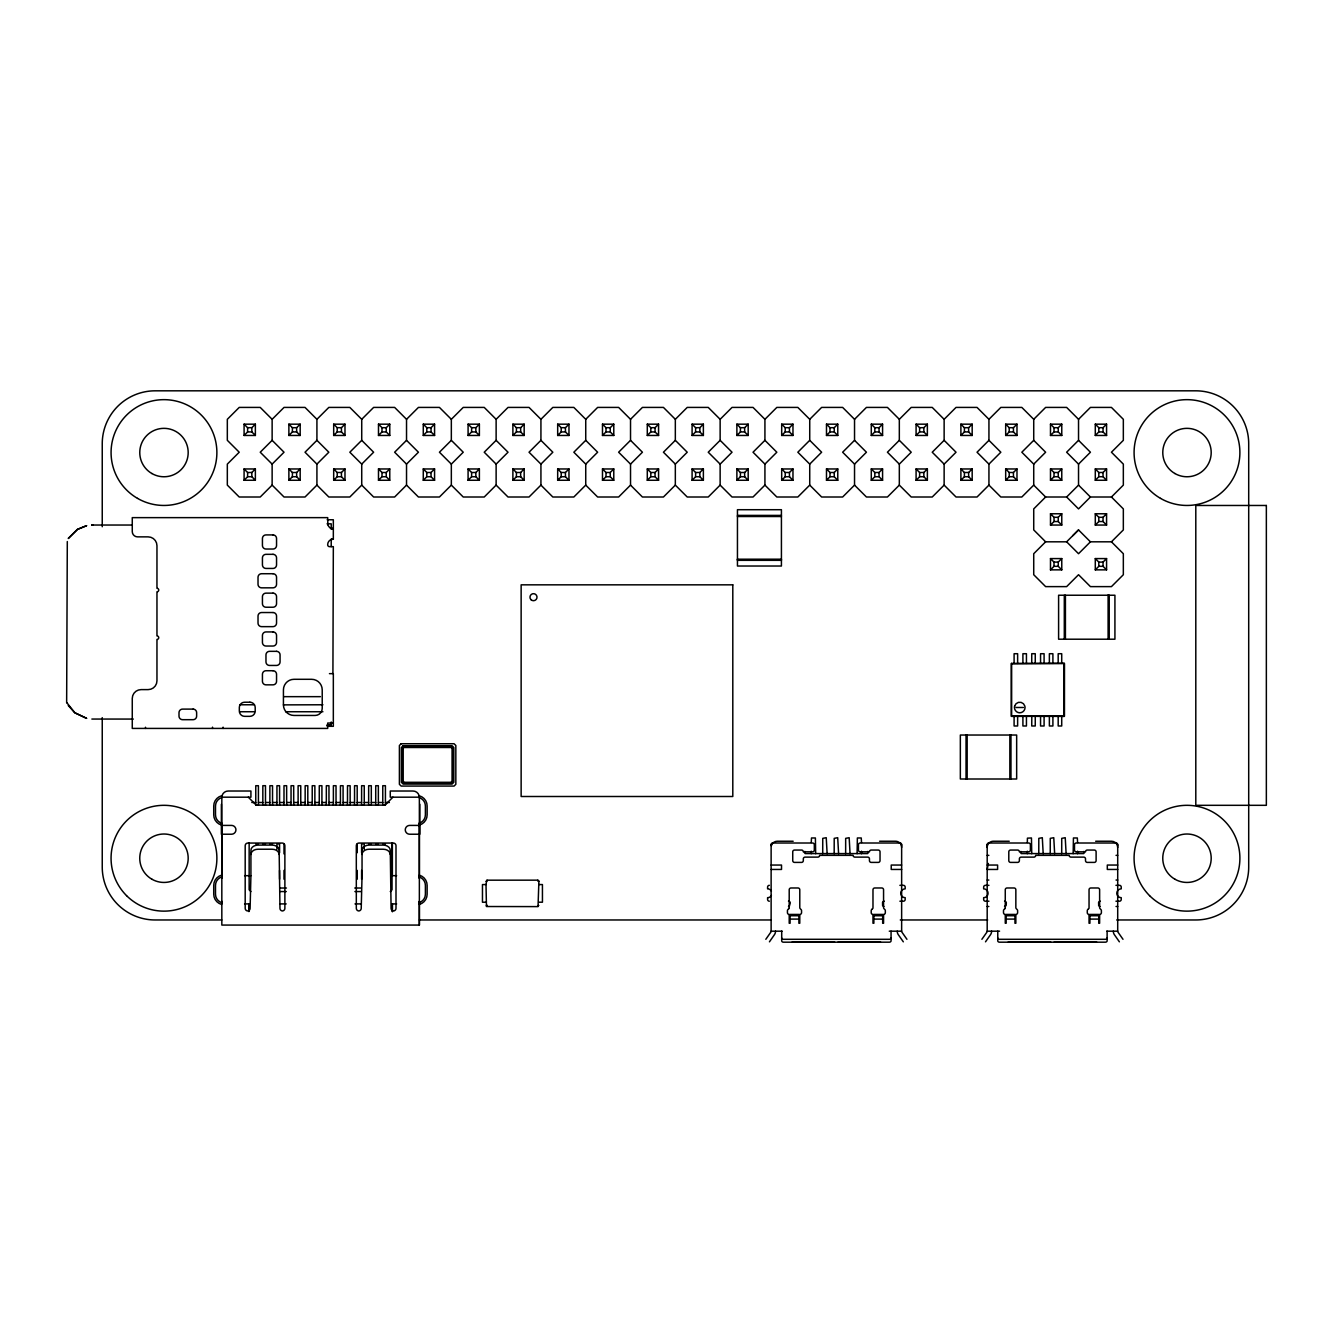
<?xml version="1.0" encoding="UTF-8"?>
<svg xmlns="http://www.w3.org/2000/svg" width="1333" height="1333" viewBox="0 0 1333 1333"><rect width="100%" height="100%" fill="white"/><g stroke="black" fill="none" stroke-linecap="round" stroke-linejoin="round"><path stroke-width="1.5" d="M221.828 878.33L221.828 823.894M451.187 746.613L452.07 748.38L452.07 781.438L451.187 782.304L404.049 782.304L403.166 781.438L403.166 748.38L404.049 746.613L451.187 746.613L452.937 748.38L452.937 781.438L451.187 783.187L404.049 783.187L402.283 781.438L402.283 748.38L404.049 746.613M221.828 797.367A6.348 6.348 0 0 1 228.176 791.019L250.921 791.019L250.921 797.184L221.828 797.184L221.828 925.069L419.362 925.069L419.362 901.258M419.362 878.33L419.362 823.644M737.449 516.521L737.449 509.706L781.421 509.706L781.421 566.025L737.449 566.025L737.449 516.521L781.421 516.521M1009.847 779.005L1009.847 735.033M221.828 901.258L221.978 903.541M221.828 823.644L221.978 825.943M419.362 878.08L419.212 876.031M485.995 884.579L486.778 880.18L538.015 880.163L538.899 881.03L538.032 906.607L486.462 906.523L486.012 884.579L482.463 884.579L482.463 902.224L486.012 902.224M419.212 825.91L419.362 823.994M789.319 906.307L788.503 906.49A1.75 1.633 -48.3 0 0 789.319 906.323L790.269 902.974A1.766 1.766 0 0 0 788.503 901.208M1004.565 901.208A1.766 1.766 0 0 1 1006.332 902.974L1006.132 905.557L1004.565 906.49A1.75 1.633 -48.3 0 0 1005.382 906.323M988.386 863.451L987.186 869.449L997.601 869.449L997.601 865.05L987.186 865.05M221.978 876.064L221.828 877.98M419.212 903.524L419.362 901.608M765.825 939.298L770.807 932.2A1.766 1.766 0 0 0 771.124 931.184L771.124 844.772A1.766 1.766 0 0 1 772.89 843.006L812.563 843.006A1.766 1.766 0 0 1 814.33 844.772L814.33 850.054A1.766 1.766 0 0 1 812.563 851.82L803.316 851.82A1.766 1.766 0 0 0 801.55 850.054L794.485 850.054A1.766 1.766 0 0 0 792.735 851.82L792.735 860.635A1.766 1.766 0 0 0 794.485 862.401L801.55 862.401A1.766 1.766 0 0 0 803.316 860.635L803.316 858.869A1.766 1.766 0 0 1 805.065 857.119L817.862 857.119A1.766 1.766 0 0 0 819.628 855.353L853.137 855.353A1.766 1.766 0 0 0 854.903 857.119L867.683 857.119A1.766 1.766 0 0 1 869.449 858.869L869.449 860.635A1.766 1.766 0 0 0 871.215 862.401L878.264 862.401A1.766 1.766 0 0 0 880.03 860.635L880.03 851.82A1.766 1.766 0 0 0 878.264 850.054L871.215 850.054A1.766 1.766 0 0 0 869.449 851.82L860.185 851.82A1.766 1.766 0 0 1 858.435 850.054L858.435 844.772A1.766 1.766 0 0 1 860.185 843.006L899.875 843.006A1.766 1.766 0 0 1 901.641 844.772L901.641 931.184A1.766 1.766 0 0 0 901.958 932.2L906.94 939.298M769.441 941.831L774.406 934.733A6.165 6.165 0 0 0 775.523 931.184M981.888 939.298L986.87 932.2A1.766 1.766 0 0 0 987.186 931.184L987.186 844.772A1.766 1.766 0 0 1 988.953 843.006L1028.643 843.006A1.766 1.766 0 0 1 1030.392 844.772L1030.392 850.054A1.766 1.766 0 0 1 1028.643 851.82L1019.378 851.82A1.766 1.766 0 0 0 1017.612 850.054L1010.564 850.054A1.766 1.766 0 0 0 1008.798 851.82L1008.798 860.635A1.766 1.766 0 0 0 1010.564 862.401L1017.612 862.401A1.766 1.766 0 0 0 1019.378 860.635L1019.378 858.869A1.766 1.766 0 0 1 1021.145 857.119L1033.925 857.119A1.766 1.766 0 0 0 1035.691 855.353L1069.199 855.353A1.766 1.766 0 0 0 1070.966 857.119L1083.762 857.119A1.766 1.766 0 0 1 1085.512 858.869L1085.512 860.635A1.766 1.766 0 0 0 1087.278 862.401L1094.343 862.401A1.766 1.766 0 0 0 1096.109 860.635L1096.109 851.82A1.766 1.766 0 0 0 1094.343 850.054L1087.278 850.054A1.766 1.766 0 0 0 1085.512 851.82L1076.264 851.82A1.766 1.766 0 0 1 1074.498 850.054L1074.498 844.772A1.766 1.766 0 0 1 1076.264 843.006L1115.938 843.006A1.766 1.766 0 0 1 1117.704 844.772L1117.704 931.184A1.766 1.766 0 0 0 1118.02 932.2L1123.003 939.298M985.504 941.831L990.486 934.733A6.165 6.165 0 0 0 991.602 931.184M244.089 435.458L247.605 431.925L251.837 431.925L255.369 435.458L244.089 435.458L244.089 424.177L255.369 424.177L255.369 435.458M251.837 431.925L251.837 427.693L255.369 424.177M316.921 485.112L305.024 497.009L284.029 497.009L272.132 485.112L272.132 464.117L284.029 452.22L272.132 440.323L272.132 419.312L284.029 407.415L305.024 407.415L316.921 419.312L316.921 440.323L328.818 452.22L316.921 464.117L316.921 485.112L328.818 497.009L349.829 497.009L361.726 485.112L361.726 464.117L349.829 452.22L361.726 440.323L361.726 419.312L349.829 407.415L328.818 407.415L316.921 419.312M272.132 440.323L260.235 452.22L272.132 464.117M244.089 480.263L247.605 476.731L251.837 476.731L255.369 480.263L255.369 468.966L244.089 468.966L244.089 480.263L255.369 480.263M251.837 476.731L251.837 472.499L255.369 468.966M288.878 435.458L292.41 431.925L296.642 431.925L300.175 435.458L288.878 435.458L288.878 424.177L300.175 424.177L300.175 435.458M296.642 431.925L296.642 427.693L300.175 424.177M272.132 485.112L260.235 497.009L239.224 497.009L227.326 485.112L227.326 464.117L239.224 452.22L227.326 440.323L227.326 419.312L239.224 407.415L260.235 407.415L272.132 419.312M316.921 440.323L305.024 452.22L316.921 464.117M288.878 480.263L292.41 476.731L296.642 476.731L300.175 480.263L300.175 468.966L288.878 468.966L288.878 480.263L300.175 480.263M296.642 476.731L296.642 472.499L300.175 468.966M333.683 435.458L337.216 431.925L341.448 431.925L344.98 435.458L333.683 435.458L333.683 424.177L344.98 424.177L344.98 435.458M341.448 431.925L341.448 427.693L344.98 424.177M361.726 419.312L373.623 407.415L394.635 407.415L406.532 419.312L406.532 440.323L418.429 452.22L406.532 464.117L406.532 485.112L418.429 497.009L439.44 497.009L451.337 485.112L451.337 464.117L463.234 452.22L451.337 440.323L451.337 419.312L463.234 407.415L484.229 407.415L496.126 419.312L496.126 440.323L484.229 452.22L496.126 464.117L496.126 485.112L484.229 497.009L463.234 497.009L451.337 485.112M333.683 480.263L337.216 476.731L341.448 476.731L344.98 480.263L344.98 468.966L333.683 468.966L333.683 480.263L344.98 480.263M341.448 476.731L341.448 472.499L344.98 468.966M378.489 435.458L382.004 431.925L386.253 431.925L389.769 435.458L378.489 435.458L378.489 424.177L389.769 424.177L389.769 435.458M386.253 431.925L386.253 427.693L389.769 424.177M361.726 464.117L373.623 452.22L361.726 440.323M406.532 419.312L418.429 407.415L439.44 407.415L451.337 419.312M406.532 440.323L394.635 452.22L406.532 464.117M378.489 480.263L382.004 476.731L386.253 476.731L389.769 480.263L389.769 468.966L378.489 468.966L378.489 480.263L389.769 480.263M386.253 476.731L386.253 472.499L389.769 468.966M423.277 435.458L426.81 431.925L431.042 431.925L434.575 435.458L423.277 435.458L423.277 424.177L434.575 424.177L434.575 435.458M431.042 431.925L431.042 427.693L434.575 424.177M406.532 485.112L394.635 497.009L373.623 497.009L361.726 485.112M451.337 440.323L439.44 452.22L451.337 464.117M423.277 480.263L426.81 476.731L431.042 476.731L434.575 480.263L434.575 468.966L423.277 468.966L423.277 480.263L434.575 480.263M431.042 476.731L431.042 472.499L434.575 468.966M468.083 435.458L471.615 431.925L475.848 431.925L479.38 435.458L468.083 435.458L468.083 424.177L479.38 424.177L479.38 435.458M475.848 431.925L475.848 427.693L479.38 424.177M496.126 419.312L508.023 407.415L529.034 407.415L540.931 419.312L540.931 440.323L552.828 452.22L540.931 464.117L540.931 485.112L529.034 497.009L508.023 497.009L496.126 485.112M468.083 480.263L471.615 476.731L475.848 476.731L479.38 480.263L479.38 468.966L468.083 468.966L468.083 480.263L479.38 480.263M475.848 476.731L475.848 472.499L479.38 468.966M512.888 435.458L516.421 431.925L520.653 431.925L524.169 435.458L512.888 435.458L512.888 424.177L524.169 424.177L524.169 435.458M520.653 431.925L520.653 427.693L524.169 424.177M496.126 464.117L508.023 452.22L496.126 440.323M540.931 419.312L552.828 407.415L573.84 407.415L585.737 419.312L585.737 440.323L573.84 452.22L585.737 464.117L585.737 485.112L573.84 497.009L552.828 497.009L540.931 485.112M540.931 440.323L529.034 452.22L540.931 464.117M512.888 480.263L516.421 476.731L520.653 476.731L524.169 480.263L524.169 468.966L512.888 468.966L512.888 480.263L524.169 480.263M520.653 476.731L520.653 472.499L524.169 468.966M557.677 435.458L561.21 431.925L565.442 431.925L568.974 435.458L557.677 435.458L557.677 424.177L568.974 424.177L568.974 435.458M565.442 431.925L565.442 427.693L568.974 424.177M585.737 419.312L597.634 407.415L618.629 407.415L630.526 419.312L630.526 440.323L618.629 452.22L630.526 464.117L630.526 485.112L618.629 497.009L597.634 497.009L585.737 485.112M557.677 480.263L561.21 476.731L565.442 476.731L568.974 480.263L568.974 468.966L557.677 468.966L557.677 480.263L568.974 480.263M565.442 476.731L565.442 472.499L568.974 468.966M602.483 435.458L606.015 431.925L610.247 431.925L613.78 435.458L602.483 435.458L602.483 424.177L613.78 424.177L613.78 435.458M610.247 431.925L610.247 427.693L613.78 424.177M585.737 464.117L597.634 452.22L585.737 440.323M630.526 419.312L642.423 407.415L663.434 407.415L675.331 419.312L675.331 440.323L687.228 452.22L675.331 464.117L675.331 485.112L687.228 497.009L708.24 497.009L720.137 485.112L720.137 464.117L732.034 452.22L720.137 440.323L720.137 419.312L732.034 407.415L753.028 407.415L764.925 419.312L764.925 440.323L776.822 452.22L764.925 464.117L764.925 485.112L776.822 497.009L797.834 497.009L809.731 485.112L809.731 464.117L821.628 452.22L809.731 440.323L809.731 419.312L821.628 407.415L842.639 407.415L854.536 419.312L854.536 440.323L842.639 452.22L854.536 464.117L854.536 485.112L842.639 497.009L821.628 497.009L809.731 485.112M602.483 480.263L606.015 476.731L610.247 476.731L613.78 480.263L613.78 468.966L602.483 468.966L602.483 480.263L613.78 480.263M610.247 476.731L610.247 472.499L613.78 468.966M647.288 435.458L650.821 431.925L655.053 431.925L658.569 435.458L647.288 435.458L647.288 424.177L658.569 424.177L658.569 435.458M655.053 431.925L655.053 427.693L658.569 424.177M630.526 464.117L642.423 452.22L630.526 440.323M675.331 419.312L687.228 407.415L708.24 407.415L720.137 419.312M675.331 440.323L663.434 452.22L675.331 464.117M647.288 480.263L650.821 476.731L655.053 476.731L658.569 480.263L658.569 468.966L647.288 468.966L647.288 480.263L658.569 480.263M655.053 476.731L655.053 472.499L658.569 468.966M692.094 435.458L695.609 431.925L699.842 431.925L703.374 435.458L692.094 435.458L692.094 424.177L703.374 424.177L703.374 435.458M699.842 431.925L699.842 427.693L703.374 424.177M675.331 485.112L663.434 497.009L642.423 497.009L630.526 485.112M720.137 440.323L708.24 452.22L720.137 464.117M692.094 480.263L695.609 476.731L699.842 476.731L703.374 480.263L703.374 468.966L692.094 468.966L692.094 480.263L703.374 480.263M699.842 476.731L699.842 472.499L703.374 468.966M736.882 435.458L740.415 431.925L744.647 431.925L748.18 435.458L736.882 435.458L736.882 424.177L748.18 424.177L748.18 435.458M744.647 431.925L744.647 427.693L748.18 424.177M764.925 419.312L776.822 407.415L797.834 407.415L809.731 419.312M392.918 797.184L384.97 805.132L256.219 805.132L248.288 797.184M764.925 440.323L753.028 452.22L764.925 464.117M736.882 480.263L740.415 476.731L744.647 476.731L748.18 480.263L748.18 468.966L736.882 468.966L736.882 480.263L748.18 480.263M744.647 476.731L744.647 472.499L748.18 468.966M781.688 435.458L785.22 431.925L789.453 431.925L792.968 435.458L781.688 435.458L781.688 424.177L792.968 424.177L792.968 435.458M789.453 431.925L789.453 427.693L792.968 424.177M764.925 485.112L753.028 497.009L732.034 497.009L720.137 485.112M809.731 440.323L797.834 452.22L809.731 464.117M781.688 480.263L785.22 476.731L789.453 476.731L792.968 480.263L792.968 468.966L781.688 468.966L781.688 480.263L792.968 480.263M789.453 476.731L789.453 472.499L792.968 468.966M826.493 435.458L830.009 431.925L834.241 431.925L837.774 435.458L826.493 435.458L826.493 424.177L837.774 424.177L837.774 435.458M834.241 431.925L834.241 427.693L837.774 424.177M854.536 419.312L866.433 407.415L887.428 407.415L899.325 419.312L899.325 440.323L911.222 452.22L899.325 464.117L899.325 485.112L911.222 497.009L932.234 497.009L944.131 485.112L944.131 464.117L932.234 452.22L944.131 440.323L944.131 419.312L932.234 407.415L911.222 407.415L899.325 419.312M390.269 891.56L392.035 889.794L392.035 842.739M826.493 480.263L830.009 476.731L834.241 476.731L837.774 480.263L837.774 468.966L826.493 468.966L826.493 480.263L837.774 480.263M834.241 476.731L834.241 472.499L837.774 468.966M871.282 435.458L874.815 431.925L879.047 431.925L882.579 435.458L871.282 435.458L871.282 424.177L882.579 424.177L882.579 435.458M879.047 431.925L879.047 427.693L882.579 424.177M854.536 464.117L866.433 452.22L854.536 440.323M899.325 440.323L887.428 452.22L899.325 464.117M871.282 480.263L874.815 476.731L879.047 476.731L882.579 480.263L882.579 468.966L871.282 468.966L871.282 480.263L882.579 480.263M879.047 476.731L879.047 472.499L882.579 468.966M916.088 435.458L919.62 431.925L923.852 431.925L927.368 435.458L916.088 435.458L916.088 424.177L927.368 424.177L927.368 435.458M923.852 431.925L923.852 427.693L927.368 424.177M944.131 419.312L956.028 407.415L977.039 407.415L988.936 419.312L988.936 440.323L1000.833 452.22L988.936 464.117L988.936 485.112L1000.833 497.009L1021.828 497.009L1033.725 485.112L1033.725 464.117L1021.828 452.22L1033.725 440.323L1033.725 419.312L1021.828 407.415L1000.833 407.415L988.936 419.312M899.325 485.112L887.428 497.009L866.433 497.009L854.536 485.112M916.088 480.263L919.62 476.731L923.852 476.731L927.368 480.263L927.368 468.966L916.088 468.966L916.088 480.263L927.368 480.263M923.852 476.731L923.852 472.499L927.368 468.966M960.893 435.458L964.409 431.925L968.641 431.925L972.174 435.458L960.893 435.458L960.893 424.177L972.174 424.177L972.174 435.458M968.641 431.925L968.641 427.693L972.174 424.177M944.131 464.117L956.028 452.22L944.131 440.323M988.936 440.323L977.039 452.22L988.936 464.117M960.893 480.263L964.409 476.731L968.641 476.731L972.174 480.263L972.174 468.966L960.893 468.966L960.893 480.263L972.174 480.263M968.641 476.731L968.641 472.499L972.174 468.966M1005.682 435.458L1009.214 431.925L1013.447 431.925L1016.979 435.458L1005.682 435.458L1005.682 424.177L1016.979 424.177L1016.979 435.458M1013.447 431.925L1013.447 427.693L1016.979 424.177M1033.725 419.312L1045.622 407.415L1066.633 407.415L1078.53 419.312L1078.53 440.323L1066.633 452.22L1078.53 464.117L1078.53 485.112L1066.633 497.009L1045.622 497.009L1033.725 508.906L1033.725 529.917L1045.622 541.815L1066.633 541.815L1078.53 553.712L1090.427 541.815L1111.439 541.815L1123.336 553.712L1123.336 574.723L1111.439 586.62L1090.427 586.62L1078.53 574.723L1066.633 586.62L1045.622 586.62L1033.725 574.723L1033.725 553.712L1045.622 541.815M988.936 485.112L977.039 497.009L956.028 497.009L944.131 485.112M1005.682 480.263L1009.214 476.731L1013.447 476.731L1016.979 480.263L1016.979 468.966L1005.682 468.966L1005.682 480.263L1016.979 480.263M1013.447 476.731L1013.447 472.499L1016.979 468.966M1050.487 435.458L1054.02 431.925L1058.252 431.925L1061.768 435.458L1050.487 435.458L1050.487 424.177L1061.768 424.177L1061.768 435.458M1058.252 431.925L1058.252 427.693L1061.768 424.177M1033.725 464.117L1045.622 452.22L1033.725 440.323M1078.53 419.312L1090.427 407.415L1111.439 407.415L1123.336 419.312L1123.336 440.323L1111.439 452.22L1123.336 464.117L1123.336 485.112L1111.439 497.009L1090.427 497.009L1078.53 508.906L1066.633 497.009M1050.487 480.263L1054.02 476.731L1058.252 476.731L1061.768 480.263L1061.768 468.966L1050.487 468.966L1050.487 480.263L1061.768 480.263M1058.252 476.731L1058.252 472.499L1061.768 468.966M1095.293 435.458L1098.809 431.925L1103.041 431.925L1106.573 435.458L1095.293 435.458L1095.293 424.177L1106.573 424.177L1106.573 435.458M1103.041 431.925L1103.041 427.693L1106.573 424.177M1078.53 464.117L1090.427 452.22L1078.53 440.323M1050.487 525.052L1054.02 521.536L1058.252 521.536L1061.768 525.052L1050.487 525.052L1050.487 513.772L1061.768 513.772L1061.768 525.052M1058.252 521.536L1058.252 517.304L1061.768 513.772M1095.293 480.263L1098.809 476.731L1103.041 476.731L1106.573 480.263L1106.573 468.966L1095.293 468.966L1095.293 480.263L1106.573 480.263M1103.041 476.731L1103.041 472.499L1106.573 468.966M1072.832 535.633L1078.53 529.917L1090.427 541.815M1066.633 541.815L1078.53 529.917M1050.487 569.857L1054.02 566.325L1058.252 566.325L1061.768 569.857L1050.487 569.857L1050.487 558.577L1061.768 558.577L1061.768 569.857M1058.252 566.325L1058.252 562.093L1061.768 558.577M1095.293 525.052L1098.809 521.536L1103.041 521.536L1106.573 525.052L1095.293 525.052L1095.293 513.772L1106.573 513.772L1106.573 525.052M1103.041 521.536L1103.041 517.304L1106.573 513.772M1111.439 541.815L1123.336 529.917L1123.336 508.906L1111.439 497.009M1095.293 569.857L1098.809 566.325L1103.041 566.325L1106.573 569.857L1095.293 569.857L1095.293 558.577L1106.573 558.577L1106.573 569.857M1103.041 566.325L1103.041 562.093L1106.573 558.577M1011.447 663.401L1011.447 716.321L1064.367 716.321L1064.367 663.401L1011.447 663.401L1011.447 716.321L1031.809 716.288L1031.742 725.985L1035.258 725.985L1035.258 716.321M1011.83 663.767L1064.367 663.401L1064.334 716.288L1035.874 716.288M331.217 539.548L332.384 539.282L331.217 539.248L331.217 546.647M86.428 525.719L77.397 529.418L68.25 538.515L77.531 529.334L86.662 525.669M66.817 702.658L74.781 712.738L86.445 718.32M988.819 843.073L989.003 843.039A2.199 2.199 0 0 1 989.386 843.006L989.003 843.039A6.165 6.165 0 0 1 993.352 841.24L1009.231 841.24M92.893 525.035L91.794 525.035L132.2 525.035M1010.964 779.005L1016.662 779.005L1016.662 735.033L960.343 735.033L960.343 779.005L1010.964 779.005L1010.964 735.033M244.089 424.177L247.605 427.693L251.837 427.693M288.878 424.177L292.41 427.693L296.642 427.693M333.683 424.177L337.216 427.693L341.448 427.693M378.489 424.177L382.004 427.693L386.253 427.693M423.277 424.177L426.81 427.693L431.042 427.693M468.083 424.177L471.615 427.693L475.848 427.693M512.888 424.177L516.421 427.693L520.653 427.693M557.677 424.177L561.21 427.693L565.442 427.693M602.483 424.177L606.015 427.693L610.247 427.693M647.288 424.177L650.821 427.693L655.053 427.693M692.094 424.177L695.609 427.693L699.842 427.693M736.882 424.177L740.415 427.693L744.647 427.693M781.688 424.177L785.22 427.693L789.453 427.693M826.493 424.177L830.009 427.693L834.241 427.693M871.282 424.177L874.815 427.693L879.047 427.693M916.088 424.177L919.62 427.693L923.852 427.693M960.893 424.177L964.409 427.693L968.641 427.693M1005.682 424.177L1009.214 427.693L1013.447 427.693M1050.487 424.177L1054.02 427.693L1058.252 427.693M1095.293 424.177L1098.809 427.693L1103.041 427.693M244.089 468.966L247.605 472.499L251.837 472.499M288.878 468.966L292.41 472.499L296.642 472.499M333.683 468.966L337.216 472.499L341.448 472.499M378.489 468.966L382.004 472.499L386.253 472.499M423.277 468.966L426.81 472.499L431.042 472.499M468.083 468.966L471.615 472.499L475.848 472.499M512.888 468.966L516.421 472.499L520.653 472.499M557.677 468.966L561.21 472.499L565.442 472.499M602.483 468.966L606.015 472.499L610.247 472.499M647.288 468.966L650.821 472.499L655.053 472.499M692.094 468.966L695.609 472.499L699.842 472.499M736.882 468.966L740.415 472.499L744.647 472.499M781.688 468.966L785.22 472.499L789.453 472.499M826.493 468.966L830.009 472.499L834.241 472.499M871.282 468.966L874.815 472.499L879.047 472.499M916.088 468.966L919.62 472.499L923.852 472.499M960.893 468.966L964.409 472.499L968.641 472.499M1005.682 468.966L1009.214 472.499L1013.447 472.499M1050.487 468.966L1054.02 472.499L1058.252 472.499M1095.293 468.966L1098.809 472.499L1103.041 472.499M737.449 515.404L781.421 515.404M1050.487 513.772L1054.02 517.304L1058.252 517.304M1095.293 513.772L1098.809 517.304L1103.041 517.304M327.152 519.753L333.333 519.753L333.333 539.248L331.217 539.248M327.068 523.819L331.217 523.819L331.217 529.368M330.334 527.951L333.333 528.668M1050.487 558.577L1054.02 562.093L1058.252 562.093M1095.293 558.577L1098.809 562.093L1103.041 562.093M329.451 673.648L333.333 673.648L333.333 726.302L327.185 726.302M283.746 696.659L320.403 696.659M239.923 704.774L254.453 704.774M283.429 704.874A10.581 10.581 0 0 0 294.01 715.454L315.171 715.454A7.048 7.048 0 0 0 322.219 708.39L322.219 689.877A10.581 10.581 0 0 0 311.639 679.297L294.01 679.297A10.581 10.581 0 0 0 283.429 689.877L283.429 704.874L322.919 704.774M1016.079 707.49L1023.411 707.49M239.923 711.739L254.453 711.739M285.579 711.739L322.919 711.739M1011.83 715.938L1064.367 716.321M133.317 719.07L91.86 719.054M333.333 723.036L327.701 723.036L327.701 728.418L132.267 728.418L132.267 698.425A8.814 8.814 0 0 1 141.081 689.611L148.13 689.611A8.814 8.814 0 0 0 156.961 680.796L156.961 639.44A1.766 1.766 0 0 0 158.727 637.674A1.766 1.766 0 0 0 156.961 635.908L156.961 591.819A1.766 1.766 0 0 0 158.727 590.052A1.766 1.766 0 0 0 156.961 588.286L156.961 545.68A8.814 8.814 0 0 0 148.13 536.866L137.549 536.866A5.299 5.299 0 0 1 132.267 531.567L132.267 517.637L327.701 517.637L327.868 524.735M327.068 725.052L331.217 725.052M327.102 725.302L331.217 725.302L331.217 721.969M404.049 747.496L451.187 747.496M402.283 748.38L403.166 748.38M452.07 748.38L452.937 748.38M402.283 781.438L403.166 781.438M452.07 781.438L452.937 781.438M251.804 802.483L255.769 802.483M258.419 802.483L262.834 802.483M265.484 802.483L269.883 802.483M272.532 802.483L276.947 802.483M279.58 802.483L283.996 802.483M286.645 802.483L291.044 802.483M293.693 802.483L298.109 802.483M300.758 802.483L305.157 802.483M307.806 802.483L312.222 802.483M314.871 802.483L319.27 802.483M321.919 802.483L326.335 802.483M328.968 802.483L333.383 802.483M336.033 802.483L340.432 802.483M343.081 802.483L347.496 802.483M350.146 802.483L354.545 802.483M357.194 802.483L361.61 802.483M364.242 802.483L368.658 802.483M371.307 802.483L375.723 802.483M378.355 802.483L382.771 802.483M385.42 802.483L389.386 802.483M221.828 825.41L231.525 825.41A4.416 4.416 0 0 1 235.941 829.826A4.416 4.416 0 0 1 231.525 834.225L221.378 834.225L221.378 804.249M419.362 825.41L409.664 825.41A4.416 4.416 0 0 0 405.265 829.826A4.416 4.416 0 0 0 409.664 834.225L419.812 834.225L419.812 804.249M793.168 841.24L777.289 841.24A6.165 6.165 0 0 0 771.324 845.805M879.597 841.24L895.476 841.24A6.165 6.165 0 0 1 899.842 843.039L900.008 843.073A2.199 2.199 0 0 0 899.442 843.006L899.842 843.039M1095.659 841.24L1111.539 841.24A6.165 6.165 0 0 1 1117.704 847.405M255.769 843.939L258.419 843.939M262.834 843.939L265.484 843.939M269.883 843.939L272.532 843.939M368.658 843.939L371.307 843.939M375.723 843.939L378.355 843.939M382.771 843.939L385.42 843.939M805.065 853.587L867.683 853.587M1021.145 853.587L1083.762 853.587M987.186 855.353L988.853 855.353M1116.038 855.353L1117.704 855.353M771.124 865.05L781.521 865.05L781.521 869.449L771.124 869.449M901.641 865.05L891.227 865.05L891.227 869.449L901.641 869.449M1117.704 865.05L1107.306 865.05L1107.306 869.449L1117.704 869.449M244.589 875.681L248.904 875.681M392.285 875.681L396.617 875.681M987.186 880.047L988.853 880.047M1116.038 880.047L1117.704 880.047M538.882 884.562L542.431 884.562L542.448 902.208L538.882 902.208M899.875 885.329L903.407 885.329A1.766 1.766 0 0 1 905.174 887.095L905.174 888.861A4.416 4.416 0 0 0 900.758 893.277A4.416 4.416 0 0 0 905.174 897.676L905.174 899.442A1.766 1.766 0 0 1 903.407 901.208L899.875 901.208M988.953 885.329L985.42 885.329A1.766 1.766 0 0 0 983.654 887.095L983.654 888.861A4.416 4.416 0 0 1 988.07 893.277A4.416 4.416 0 0 1 983.654 897.676L983.654 899.442A1.766 1.766 0 0 0 985.42 901.208L988.953 901.208M1115.938 885.329L1119.47 885.329A1.766 1.766 0 0 1 1121.236 887.095L1121.236 888.861A4.416 4.416 0 0 0 1116.821 893.277A4.416 4.416 0 0 0 1121.236 897.676L1121.236 899.442A1.766 1.766 0 0 1 1119.47 901.208L1115.938 901.208M280.213 888.028L286.428 888.028M354.761 888.028L360.976 888.028M280.047 891.56L286.278 891.56M354.911 891.56L361.143 891.56M244.589 903.907L248.904 903.907L248.871 911.605L248.788 903.907M279.98 903.907L286.195 903.907M354.995 903.907L361.21 903.907M396.617 903.907L392.285 903.907L392.285 911.605M987.186 906.49L988.853 906.49M1116.038 906.49L1117.704 906.49M790.086 915.738L798.9 915.738M873.865 915.738L882.679 915.738M1006.148 915.738L1014.963 915.738M1089.927 915.738L1098.742 915.738M790.086 919.087L798.9 919.087M873.865 919.087L882.679 919.087M1006.148 919.087L1014.963 919.087M1089.927 919.087L1098.742 919.087M221.761 919.97L155.145 919.97A52.92 52.92 0 0 1 102.241 867.05L102.241 717.637M419.478 919.97L771.207 919.97M900.258 919.97L987.67 919.97M1116.704 919.97L1195.801 919.97A52.92 52.92 0 0 0 1248.704 867.05L1248.704 443.739A52.92 52.92 0 0 0 1195.801 390.819L155.145 390.819A52.92 52.92 0 0 0 102.241 443.739L102.241 526.735M771.124 931.184L782.154 931.184M889.261 931.184L901.641 931.184M987.186 931.184L999.567 931.184M1106.673 931.184L1117.704 931.184M792.285 941.831L834.525 941.831M838.24 941.831L880.48 941.831M1008.348 941.831L1050.587 941.831M1054.303 941.831L1096.542 941.831M1099.992 906.473L1099.608 906.34M883.912 906.473L883.546 906.34M67.3 541.548L66.65 702.691M86.662 718.37L74.881 712.805L68.25 705.524M1078.53 485.112L1090.427 497.009M1033.725 485.112L1045.622 497.009M250.921 891.56L249.154 889.794L249.154 842.739M1098.992 905.89L1098.559 902.974A1.766 1.766 0 0 1 1100.325 901.208M882.913 905.89L882.496 902.974A1.766 1.766 0 0 1 884.262 901.208M1119.387 941.831L1114.421 934.733A6.165 6.165 0 0 1 1113.305 931.184M903.324 941.831L898.342 934.733A6.165 6.165 0 0 1 897.226 931.184M1107.123 931.184L1107.123 940.848A1.766 1.333 0 0 1 1105.357 942.181L999.533 942.181A1.766 1.333 0 0 1 997.767 940.848L997.767 931.184M1098.809 427.693L1098.809 431.925M1098.809 472.499L1098.809 476.731M1098.809 517.304L1098.809 521.536M1098.809 562.093L1098.809 566.325M1077.581 842.473L1077.331 837.974L1073.432 837.974L1073.165 853.687M1077.581 851.187L1077.581 853.687M1066.117 853.687L1065.234 837.707L1061.735 838.357L1061.701 853.687M1065.417 595.234L1065.417 639.207L1114.921 639.207L1114.921 595.234L1058.602 595.234L1058.602 639.207L1065.417 639.207L1064.301 639.207L1064.301 595.234M1063.984 663.767L1063.984 715.938M1061.718 663.401L1061.718 653.72L1058.185 653.72L1058.185 663.401M1061.718 716.321L1061.718 725.985L1058.185 725.985L1058.185 716.321M1054.653 853.687L1053.77 837.707L1050.271 838.357L1050.237 853.687M1054.02 427.693L1054.02 431.925M1054.02 472.499L1054.02 476.731M1054.02 517.304L1054.02 521.536M1054.02 562.093L1054.02 566.325M1052.903 663.401L1052.903 653.72L1049.371 653.72L1049.371 663.401M1052.903 716.321L1052.903 725.985L1049.371 725.985L1049.371 716.321M1044.089 663.401L1044.089 653.72L1040.556 653.72L1040.556 663.401M1044.089 716.321L1044.089 725.985L1040.556 725.985L1040.556 716.321M1043.189 853.687L1042.306 837.707L1038.807 838.357L1038.774 853.687M1035.258 663.401L1035.258 653.72L1031.742 653.72L1031.742 663.401M1031.725 853.687L1031.459 837.974L1027.426 838.157L1027.31 842.473M1027.31 851.187L1027.31 853.687M1026.443 663.401L1026.443 653.72L1022.911 653.72L1022.911 663.401M1026.443 716.321L1026.443 725.985L1022.911 725.985L1022.911 716.321M1017.629 663.401L1017.629 653.72L1014.096 653.72L1014.096 663.401M1017.629 716.321L1017.629 725.985L1014.096 725.985L1014.096 716.321M1009.214 427.693L1009.214 431.925M1009.214 472.499L1009.214 476.731M967.158 735.033L967.158 779.005M966.042 735.033L966.042 779.005M964.409 427.693L964.409 431.925M964.409 472.499L964.409 476.731M919.62 427.693L919.62 431.925M919.62 472.499L919.62 476.731M891.061 931.184L891.061 940.848A1.766 1.333 0 0 1 889.294 942.181L783.471 942.181A1.766 1.333 0 0 1 781.705 940.848L781.705 931.184M874.815 427.693L874.815 431.925M874.815 472.499L874.815 476.731M861.518 842.473L861.251 837.974L857.369 837.974L857.102 853.687M861.518 851.187L861.518 853.687M850.054 853.687L849.171 837.707L845.672 838.357L845.639 853.687M838.59 853.687L837.707 837.707L834.208 838.357L834.175 853.687M830.009 427.693L830.009 431.925M830.009 472.499L830.009 476.731M827.126 853.687L826.243 837.707L822.744 838.357L822.711 853.687M815.663 853.687L815.396 837.974L811.497 837.974L811.247 842.473M811.247 851.187L811.247 853.687M785.22 427.693L785.22 431.925M785.22 472.499L785.22 476.731M740.415 427.693L740.415 431.925M740.415 472.499L740.415 476.731M695.609 427.693L695.609 431.925M695.609 472.499L695.609 476.731M650.821 427.693L650.821 431.925M650.821 472.499L650.821 476.731M606.015 427.693L606.015 431.925M606.015 472.499L606.015 476.731M561.21 427.693L561.21 431.925M561.21 472.499L561.21 476.731M516.421 427.693L516.421 431.925M516.421 472.499L516.421 476.731M471.615 427.693L471.615 431.925M471.615 472.499L471.615 476.731M451.187 782.304L451.187 783.187M426.81 427.693L426.81 431.925M426.81 472.499L426.81 476.731M419.362 925.069L419.362 797.184L390.269 797.184L390.269 791.019L413.013 791.019A6.348 6.348 0 0 1 419.362 797.367M404.049 782.304L404.049 783.187M392.369 842.756L392.369 875.681M392.402 903.907L392.402 911.605M385.42 805.132L385.42 785.72L382.771 785.72L382.771 805.132M382.004 427.693L382.004 431.925M382.004 472.499L382.004 476.731M378.355 805.132L378.355 785.72L375.723 785.72L375.723 805.132M371.307 805.132L371.307 785.72L368.658 785.72L368.658 805.132M364.242 805.132L364.242 785.72L361.61 785.72L361.61 805.132M364.242 849.221L364.242 843.939L361.61 843.939L361.61 852.753M361.61 870.382L361.61 879.213M357.194 805.132L357.194 785.72L354.545 785.72L354.545 805.132M357.194 843.939L357.194 852.753M357.194 870.382L357.194 879.213M350.146 805.132L350.146 785.72L347.496 785.72L347.496 805.132M343.081 805.132L343.081 785.72L340.432 785.72L340.432 805.132M337.216 427.693L337.216 431.925M337.216 472.499L337.216 476.731M336.033 805.132L336.033 785.72L333.383 785.72L333.383 805.132M332.917 673.648L333.333 546.647L329.451 546.647A1.766 1.766 0 0 1 327.701 544.88L327.701 544.531A5.299 5.299 0 0 1 332.983 539.248M328.968 805.132L328.968 785.72L326.335 785.72L326.335 805.132M321.919 805.132L321.919 785.72L319.27 785.72L319.27 805.132M314.871 805.132L314.871 785.72L312.222 785.72L312.222 805.132M307.806 805.132L307.806 785.72L305.157 785.72L305.157 805.132M300.758 805.132L300.758 785.72L298.109 785.72L298.109 805.132M293.693 805.132L293.693 785.72L291.044 785.72L291.044 805.132M292.41 427.693L292.41 431.925M292.41 472.499L292.41 476.731M286.645 805.132L286.645 785.72L283.996 785.72L283.996 805.132M283.996 843.939L283.996 853.903M283.996 870.382L283.996 879.213M279.58 805.132L279.58 785.72L276.947 785.72L276.947 805.132M279.58 852.753L279.58 843.939L276.947 843.939L276.947 849.221M279.58 870.382L279.58 879.213M272.532 805.132L272.532 785.72L269.883 785.72L269.883 805.132M265.484 805.132L265.484 785.704L262.834 785.704L262.834 805.132M258.419 805.132L258.419 785.72L255.769 785.72L255.769 805.132M247.605 427.693L247.605 431.925M247.605 472.499L247.605 476.731M223.094 727.168L223.094 728.418M212.514 727.168L212.514 728.418M145.497 727.268L145.497 728.418M332.983 528.668A5.299 5.299 0 0 1 327.701 523.369M987.186 847.405A6.165 6.165 0 0 1 988.02 844.322M1098.759 905.54A1.766 1.766 0 0 1 1098.559 904.74M1107.123 937.965A1.766 1.333 0 0 1 1105.357 939.298L999.533 939.298A1.766 1.333 0 0 1 997.767 937.965M1116.604 843.289A2.199 2.199 0 0 1 1117.704 845.205M987.186 845.205A2.199 2.199 0 0 1 988.286 843.289M1020.961 851.404A5.299 5.299 0 0 1 1020.445 852.67M1084.462 852.703A5.299 5.299 0 0 1 1083.929 851.42M900.808 844.322A6.165 6.165 0 0 1 901.641 847.405M882.679 905.54A1.766 1.766 0 0 1 882.496 904.74M891.061 937.965A1.766 1.333 0 0 1 889.294 939.298L783.471 939.298A1.766 1.333 0 0 1 781.705 937.965M900.541 843.289A2.199 2.199 0 0 1 901.641 845.205M771.124 845.205A2.199 2.199 0 0 1 772.224 843.289M771.407 895.476A4.416 4.416 0 0 1 767.591 897.676L767.591 899.442A1.766 1.766 0 0 0 769.358 901.208M771.407 891.061A4.416 4.416 0 0 0 767.591 888.861L767.591 887.095A1.766 1.766 0 0 1 769.358 885.329M804.899 851.404A5.299 5.299 0 0 1 804.382 852.67M868.4 852.703A5.299 5.299 0 0 1 867.866 851.42M250.921 854.47A7.048 5.232 0 0 1 257.985 849.221L272.099 849.221A7.048 5.232 0 0 1 279.147 854.47M390.269 854.47A7.048 5.232 0 0 0 383.204 849.221L369.108 849.221A7.048 5.232 0 0 0 362.043 854.47M222.028 902.724A8.814 8.814 0 0 1 215.496 894.21L215.496 885.379A8.814 8.814 0 0 1 222.028 876.864M418.845 876.864A8.814 8.814 0 0 1 425.394 885.379L425.394 894.21A8.814 8.814 0 0 1 418.845 902.724M418.845 823.344A8.814 8.814 0 0 0 425.394 814.83L425.394 806.015A8.814 8.814 0 0 0 418.845 797.501M222.028 823.344A8.814 8.814 0 0 1 215.496 814.83L215.496 806.015A8.814 8.814 0 0 1 222.028 797.501M221.578 875.164A10.581 10.581 0 0 0 213.73 885.379L213.73 894.21A10.581 10.581 0 0 0 221.578 904.424M419.312 875.164A10.581 10.581 0 0 1 427.143 885.379L427.143 894.21A10.581 10.581 0 0 1 419.312 904.424M221.578 795.784A10.581 10.581 0 0 0 213.73 806.015L213.73 814.83A10.581 10.581 0 0 0 221.578 825.06M419.312 795.784A10.581 10.581 0 0 1 427.143 806.015L427.143 814.83A10.581 10.581 0 0 1 419.312 825.06M487.162 880.463L486.278 881.346L487.162 880.463M737.449 559.194L737.449 560.327L781.421 560.327L781.421 559.194L737.449 559.21M1108.106 595.234L1108.106 639.207L1109.223 639.207L1109.223 595.234L1108.106 595.234M250.921 875.681L250.104 908.373A2.649 2.649 0 0 1 247.655 910.956A2.649 2.649 0 0 1 245.189 908.306L245.189 845.705A2.649 2.649 0 0 1 247.838 843.056L282.229 843.056A2.649 2.649 0 0 1 284.879 845.705L284.879 908.306A2.649 2.649 0 0 1 282.413 910.956A2.649 2.649 0 0 1 279.963 908.373L279.147 850.321A7.048 5.232 0 0 0 272.099 845.089L257.985 845.089A7.048 5.232 0 0 0 250.921 850.321L250.921 875.681M362.043 875.681L361.226 908.373A2.649 2.649 0 0 1 358.777 910.956A2.649 2.649 0 0 1 356.311 908.306L356.311 845.705A2.649 2.649 0 0 1 358.96 843.056L393.352 843.056A2.649 2.649 0 0 1 396.001 845.705L396.001 908.306A2.649 2.649 0 0 1 393.535 910.956A2.649 2.649 0 0 1 391.086 908.373L390.269 850.321A7.048 5.232 0 0 0 383.204 845.089L369.108 845.089A7.048 5.232 0 0 0 362.043 850.321L362.043 875.681M1014.63 706.123L1014.463 707.49A5.299 5.299 0 0 0 1019.745 712.788A5.299 5.299 0 0 0 1025.044 707.49L1024.86 706.123A5.299 5.299 0 0 0 1014.63 706.123M538.615 905.44L537.732 906.323L538.615 905.44M401.15 743.747L399.4 745.497L399.4 784.304L401.15 786.07L454.07 786.07L455.836 784.304L455.836 745.497L454.07 743.747L401.15 743.747M403.166 745.73L401.4 747.496L401.4 782.304L403.166 784.071L452.07 784.071L453.82 782.304L453.82 747.496L452.07 745.73L403.166 745.73M788.686 908.773L787.953 909.506A1.766 1.766 0 0 0 787.436 910.756L787.436 912.672A1.766 1.766 0 0 0 789.203 914.438L789.203 923.252L790.086 923.252L790.086 914.438L798.9 914.438L798.9 923.252L799.783 923.252L799.783 914.438A1.766 1.766 0 0 0 801.55 912.672L801.55 910.756A1.766 1.766 0 0 0 801.033 909.506L800.3 908.773A1.766 1.766 0 0 1 799.783 907.523L799.783 889.744A1.766 1.766 0 0 0 798.017 887.978L790.969 887.978A1.766 1.766 0 0 0 789.203 889.744L789.203 907.523A1.766 1.766 0 0 1 788.686 908.773M872.465 908.773L871.732 909.506A1.766 1.766 0 0 0 871.215 910.756L871.215 912.672A1.766 1.766 0 0 0 872.982 914.438L872.982 923.252L873.865 923.252L873.865 914.438L882.679 914.438L882.679 923.252L883.562 923.252L883.562 914.438A1.766 1.766 0 0 0 885.329 912.672L885.329 910.756A1.766 1.766 0 0 0 884.812 909.506L884.079 908.773A1.766 1.766 0 0 1 883.562 907.523L883.562 889.744A1.766 1.766 0 0 0 881.796 887.978L874.748 887.978A1.766 1.766 0 0 0 872.982 889.744L872.982 907.523A1.766 1.766 0 0 1 872.465 908.773M1004.749 908.773L1004.016 909.506A1.766 1.766 0 0 0 1003.499 910.756L1003.499 912.672A1.766 1.766 0 0 0 1005.265 914.438L1005.265 923.252L1006.148 923.252L1006.148 914.438L1014.963 914.438L1014.963 923.252L1015.846 923.252L1015.846 914.438A1.766 1.766 0 0 0 1017.612 912.672L1017.612 910.756A1.766 1.766 0 0 0 1017.096 909.506L1016.363 908.773A1.766 1.766 0 0 1 1015.846 907.523L1015.846 889.744A1.766 1.766 0 0 0 1014.08 887.978L1007.032 887.978A1.766 1.766 0 0 0 1005.265 889.744L1005.265 907.523A1.766 1.766 0 0 1 1004.749 908.773M1088.528 908.773L1087.795 909.506A1.766 1.766 0 0 0 1087.278 910.756L1087.278 912.672A1.766 1.766 0 0 0 1089.044 914.438L1089.044 923.252L1089.927 923.252L1089.927 914.438L1098.742 914.438L1098.742 923.252L1099.625 923.252L1099.625 914.438A1.766 1.766 0 0 0 1101.391 912.672L1101.391 910.756A1.766 1.766 0 0 0 1100.875 909.506L1100.142 908.773A1.766 1.766 0 0 1 1099.625 907.523L1099.625 889.744A1.766 1.766 0 0 0 1097.859 887.978L1090.811 887.978A1.766 1.766 0 0 0 1089.044 889.744L1089.044 907.523A1.766 1.766 0 0 1 1088.528 908.773M772.923 843.039L772.757 843.073A2.199 2.199 0 0 1 773.323 843.006L772.923 843.039M1266.35 505.474L1195.801 505.474L1195.801 805.315L1266.35 805.315L1266.35 505.474M273.015 534.916L265.967 534.916A3.532 3.532 0 0 0 262.434 538.449L262.434 545.514A3.532 3.532 0 0 0 265.967 549.029L273.015 549.029A3.532 3.532 0 0 0 276.548 545.514L276.548 538.449A3.532 3.532 0 0 0 273.015 534.916M273.015 554.328L265.967 554.328A3.532 3.532 0 0 0 262.434 557.861L262.434 564.909A3.532 3.532 0 0 0 265.967 568.441L273.015 568.441A3.532 3.532 0 0 0 276.548 564.909L276.548 557.861A3.532 3.532 0 0 0 273.015 554.328M273.015 573.723L261.551 573.723A3.532 3.532 0 0 0 258.019 577.256L258.019 584.304A3.532 3.532 0 0 0 261.551 587.836L273.015 587.836A3.532 3.532 0 0 0 276.548 584.304L276.548 577.256A3.532 3.532 0 0 0 273.015 573.723M732.8 584.837L521.136 584.837L521.136 796.501L732.8 796.501L732.8 584.837M273.015 593.135L265.967 593.135A3.532 3.532 0 0 0 262.434 596.651L262.434 603.716A3.532 3.532 0 0 0 265.967 607.231L273.015 607.231A3.532 3.532 0 0 0 276.548 603.716L276.548 596.651A3.532 3.532 0 0 0 273.015 593.135M273.015 612.53L261.551 612.53A3.532 3.532 0 0 0 258.019 616.063L258.019 623.111A3.532 3.532 0 0 0 261.551 626.643L273.015 626.643A3.532 3.532 0 0 0 276.548 623.111L276.548 616.063A3.532 3.532 0 0 0 273.015 612.53M273.015 631.925L265.967 631.925A3.532 3.532 0 0 0 262.434 635.458L262.434 642.523A3.532 3.532 0 0 0 265.967 646.038L273.015 646.038A3.532 3.532 0 0 0 276.548 642.523L276.548 635.458A3.532 3.532 0 0 0 273.015 631.925M276.548 651.337L269.483 651.337A3.532 3.532 0 0 0 265.967 654.87L265.967 661.918A3.532 3.532 0 0 0 269.483 665.45L276.548 665.45A3.532 3.532 0 0 0 280.063 661.918L280.063 654.87A3.532 3.532 0 0 0 276.548 651.337M273.015 670.732L265.967 670.732A3.532 3.532 0 0 0 262.434 674.265L262.434 681.313A3.532 3.532 0 0 0 265.967 684.845L273.015 684.845A3.532 3.532 0 0 0 276.548 681.313L276.548 674.265A3.532 3.532 0 0 0 273.015 670.732M249.904 702.224L244.622 702.224A5.299 5.299 0 0 0 239.323 707.506L239.323 711.039A5.299 5.299 0 0 0 244.622 716.338L249.904 716.338A5.299 5.299 0 0 0 255.203 711.039L255.203 707.506A5.299 5.299 0 0 0 249.904 702.224M193.118 709.106L182.538 709.106A3.532 3.532 0 0 0 179.005 712.622L179.005 716.154A3.532 3.532 0 0 0 182.538 719.687L193.118 719.687A3.532 3.532 0 0 0 196.634 716.154L196.634 712.622A3.532 3.532 0 0 0 193.118 709.106M538.615 881.33L537.732 880.447L538.615 881.33M487.162 905.457C485.079 904.89 487.728 907.54 487.162 905.457M1115.904 843.039L1115.504 843.006A2.199 2.199 0 0 1 1116.071 843.073L1116.071 843.073M531.001 599.683A3.532 3.532 0 0 0 536.899 598.1A3.532 3.532 0 0 0 532.567 593.785A3.532 3.532 0 0 0 531.001 599.683M151.862 473.515A24.211 24.211 0 0 0 188.186 452.554A24.211 24.211 0 0 0 151.862 431.592A24.211 24.211 0 0 0 151.862 473.515M137.516 498.375A52.92 52.92 0 0 0 216.879 452.554A52.92 52.92 0 0 0 137.516 406.732A52.92 52.92 0 0 0 137.516 498.375M1174.873 473.515A24.211 24.211 0 0 0 1211.197 452.554A24.211 24.211 0 0 0 1174.873 431.592A24.211 24.211 0 0 0 1174.873 473.515M1160.526 498.375A52.92 52.92 0 0 0 1239.89 452.554A52.92 52.92 0 0 0 1160.526 406.732A52.92 52.92 0 0 0 1160.526 498.375M1174.873 879.197A24.211 24.211 0 0 0 1211.197 858.235A24.211 24.211 0 0 0 1174.873 837.257A24.211 24.211 0 0 0 1174.873 879.197M1149.563 895.643A52.92 52.92 0 0 0 1238.09 871.932A52.92 52.92 0 0 0 1173.29 807.115A52.92 52.92 0 0 0 1149.563 895.643M151.862 879.197A24.211 24.211 0 0 0 188.186 858.235A24.211 24.211 0 0 0 151.862 837.257A24.211 24.211 0 0 0 151.862 879.197M126.552 895.643A52.92 52.92 0 0 0 215.08 871.932A52.92 52.92 0 0 0 150.279 807.115A52.92 52.92 0 0 0 126.552 895.643"/></g></svg>
